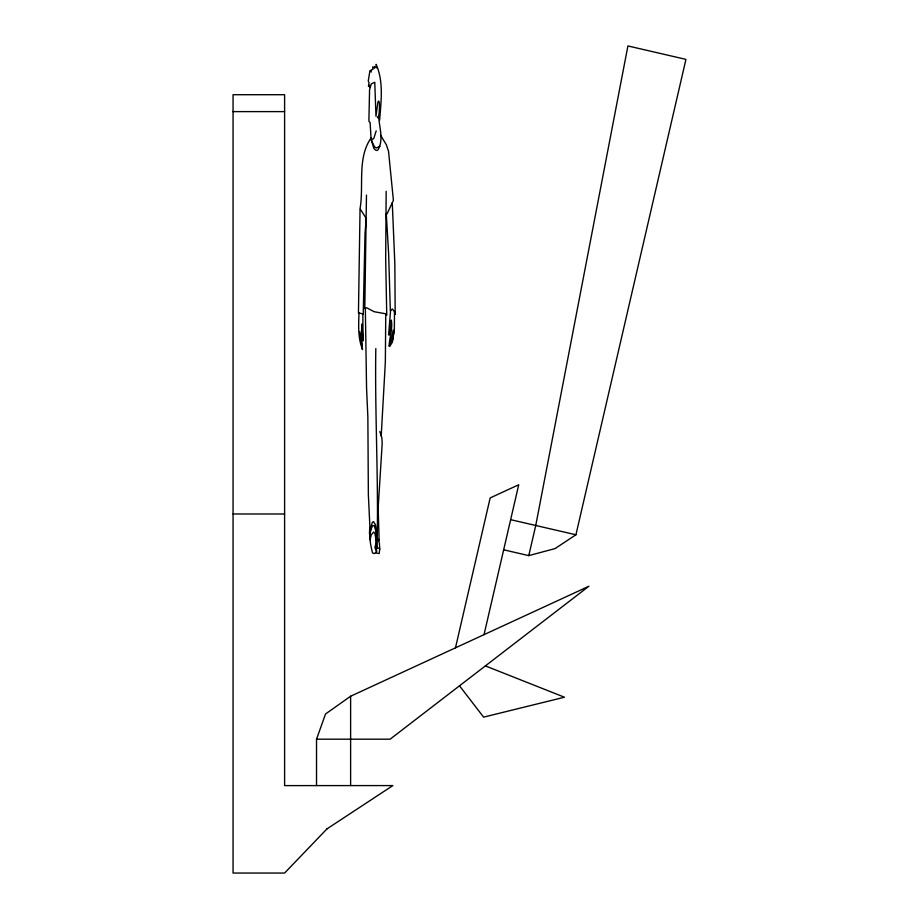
<?xml version="1.0" encoding="UTF-8"?>
<svg xmlns="http://www.w3.org/2000/svg" width="919" height="919" viewBox="0 0 919 919"><rect width="100%" height="100%" fill="white"/><g stroke="black" fill="none" stroke-linecap="round" stroke-linejoin="round"><path stroke-width="1.38" d="M386.164 191.29L385.681 259.434L386.75 315.16L385.762 313.793L374.159 311.713L366.738 307.808L364.809 308.485L366.474 195.092M386.279 214.012L388.622 253.391L390.334 310.656L392.413 309.002L394.481 311.748L394.366 329.128L392.252 342.339L389.702 346.497L393.194 330.036M369.932 537.948L370.598 528.046L372.379 522.279L373.573 521.624L375.503 524.898L376.468 531.067L376.147 542.497L374.918 547.563L376.549 551.768L374.251 553.571L372.551 552.974C370.414 544.266 367.887 533.916 372.735 525.668L374.194 525.565L376.193 532.17L376.549 551.768M394.01 331.334L392.379 341.535M377.353 116.862C378.915 122.549 380.179 103.583 379.019 101.458L378.375 101.056L377.835 102.698L375.963 116.242L374.768 82.239L371.253 83.939L369.564 89.752L368.921 119.792L368.99 121.48L370.093 122.445L371.035 138.045C356.94 158.367 364.027 185.592 360.053 208.624L358.456 312.724L363.223 314.149L365.027 233.231L366.244 218.619M359.007 312.816C358.571 324.786 357.847 337.905 362.339 348.956M381.213 435.847L385.337 362.224L385.762 313.793M377.364 538.902L378.329 539.487L379.409 543.623L379.754 548.988L379.168 553.571L375.837 552.974M390.575 310.461L388.611 334.895L389.426 334.953L390.207 332.104L391.31 320.076C392.964 328.956 389.323 337.687 389.116 346.268L389.518 345.544M370.874 138.172L373.78 148.269L375.4 150.05L376.928 150.498L378.065 149.786C384.096 139.251 378.915 126.833 378.697 115.564M370.139 539.74L371.138 535.053L373.573 532.067L374.826 533.238L376.262 540.487M455.479 647.826L490.16 497.937L518.73 484.75L484.037 634.638M528.781 555.616L535.754 525.484L627.918 45.95L685.942 59.379L575.926 534.778L555.03 548.597L528.781 555.616L503.669 549.803M376.181 130.866L373.815 138.424L372.448 139.401L371.035 138.045M379.639 120.171C381.017 101.722 383.843 81.871 376.147 64.33L376.376 67.868L374.412 66.409L374.355 68.328L372.769 66.869L372.85 69.511L371.287 69.775L371.161 72.061L369.932 70.602L368.266 81.067L369.024 82.71L368.485 86.443L369.358 85.26L369.897 87.19M316.527 739.186L325.533 713.994L350.621 696.234L588.895 586.242L390.138 739.186L316.527 739.186L316.527 785.584M370.012 533.273L369.461 533.916L369.84 525.507L368.358 494.732L367.864 417.192L366.555 388.082L365.337 308.302M379.903 146.305L376.331 148.039L374.378 146.661L371.184 139.872M376.71 548.402L378.731 548.034L379.754 548.988M233.058 111.613L284.603 111.613M233.058 513.985L284.603 513.985M385.946 213.966L386.956 214.024L393.401 200.388L388.519 151.187L386.348 144.765L380.673 135.38M510.642 519.672L575.926 534.778M485.37 665.896L564.461 697.222L483.601 717.13L459.5 685.804M366.451 218.756L360.455 209.36M378.329 539.487L379.133 540.648L378.157 507.977L382.212 443.119L381.879 437.938L379.834 431.528M375.722 544.105L376.675 547.31L377.043 546.656C378.731 480.671 374.745 414.641 375.814 348.623M394.481 311.748L395.17 314.321L394.848 263.833L392.264 202.8M362.844 313.965L363.051 340.926L361.833 324.062L361.397 334.976L362.477 349.599L359.777 331.851M350.621 696.234L350.621 785.584M327.003 828.858L284.603 873.05L233.058 873.05L233.058 94.714L284.603 94.714L284.603 785.607L392.85 785.584L327.003 828.858"/></g></svg>
